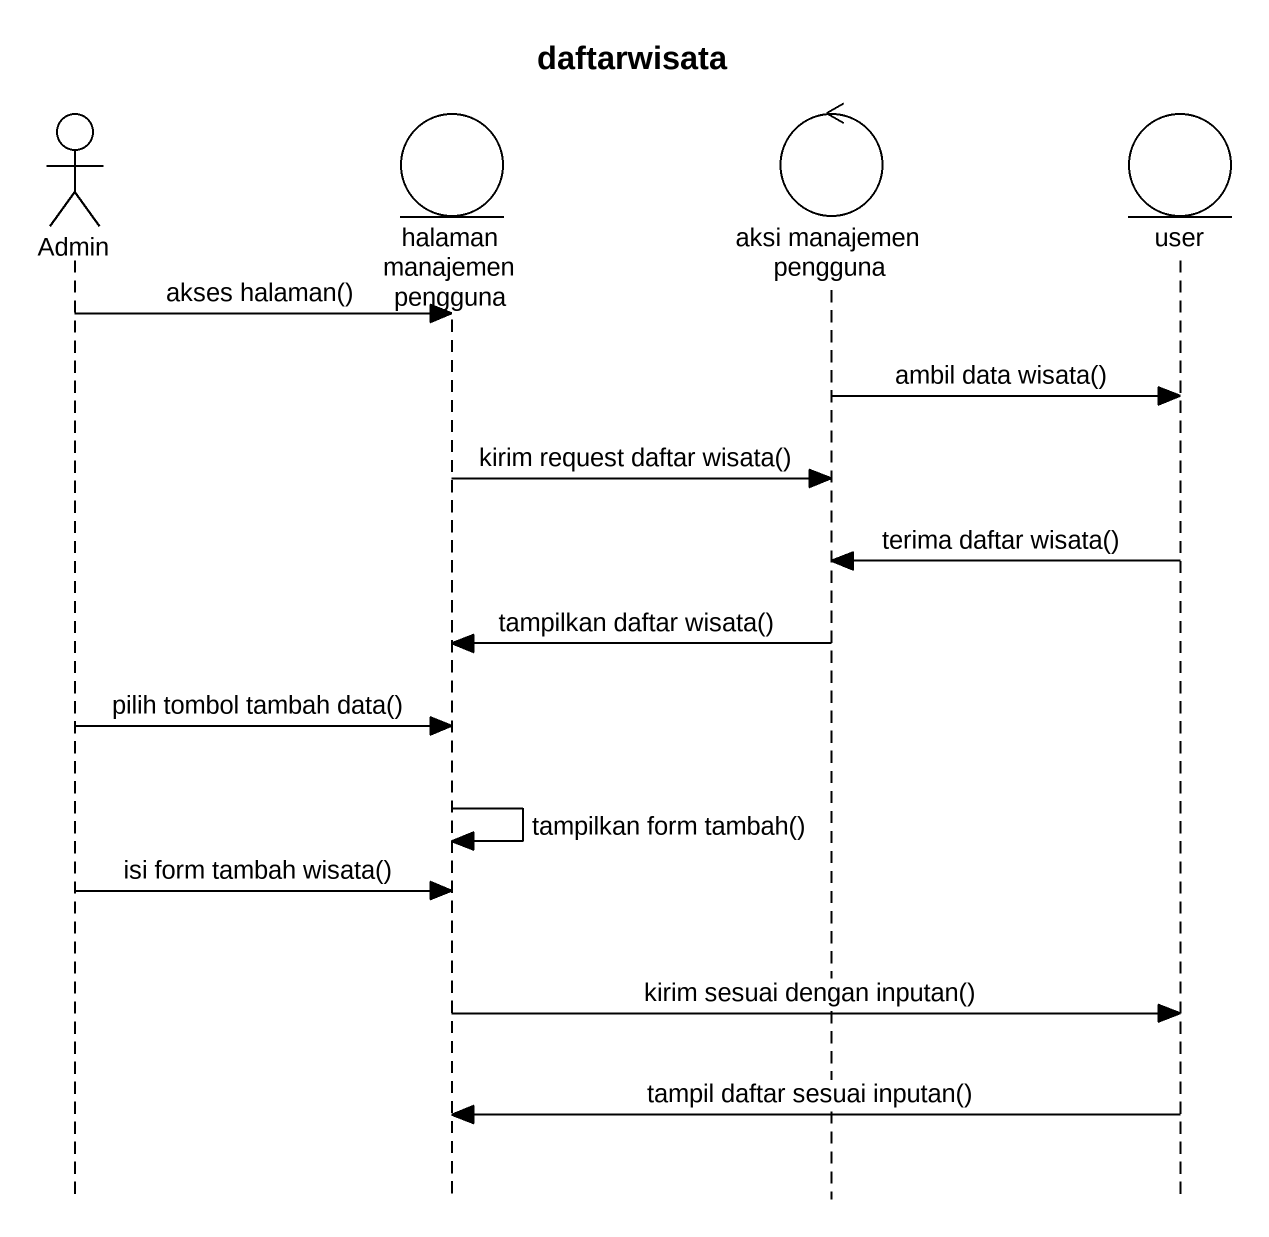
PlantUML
@startuml
title daftarwisata
hide footbox
actor Admin
entity "halaman manajemen pengguna" as halaman_manajemen_pengguna
control "aksi manajemen pengguna" as aksi_manajemen_pengguna
entity user

Admin -> halaman_manajemen_pengguna : akses halaman()
aksi_manajemen_pengguna -> user : ambil data wisata()
halaman_manajemen_pengguna -> aksi_manajemen_pengguna : kirim request daftar wisata()
user -> aksi_manajemen_pengguna : terima daftar wisata()
aksi_manajemen_pengguna -> halaman_manajemen_pengguna : tampilkan daftar wisata()
Admin -> halaman_manajemen_pengguna : pilih tombol tambah data()
halaman_manajemen_pengguna -> halaman_manajemen_pengguna : tampilkan form tambah()
Admin -> halaman_manajemen_pengguna : isi form tambah wisata()
halaman_manajemen_pengguna -> user : kirim sesuai dengan inputan()
user -> halaman_manajemen_pengguna : tampil daftar sesuai inputan()
@enduml
